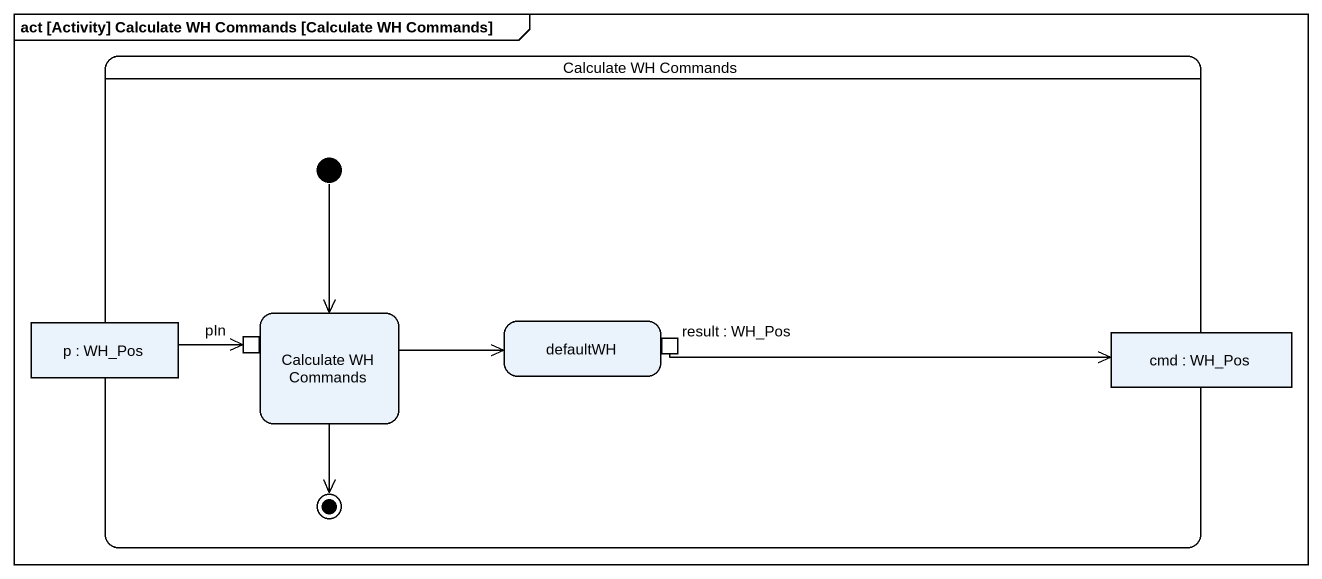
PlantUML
@startuml
mainframe act [Activity] Calculate WH Commands [Calculate WH Commands]
hide empty description
state "Calculate WH Commands" as Calculate_WH_Commands {
  state "p : WH_Pos" as p <<object>>
  state "Calculate WH Commands" as Calculate_WH_Commands_2 {
    state pIn <<inputPin>>
  }
  state defaultWH {
    state "result : WH_Pos" as result_WH_Pos <<outputPin>>
  }
  state "cmd : WH_Pos" as cmd <<object>>
  [*] --> Calculate_WH_Commands_2
  Calculate_WH_Commands_2 --> [*]
}
p -right-> pIn
Calculate_WH_Commands_2 -right-> defaultWH
result_WH_Pos -right-> cmd
@enduml
